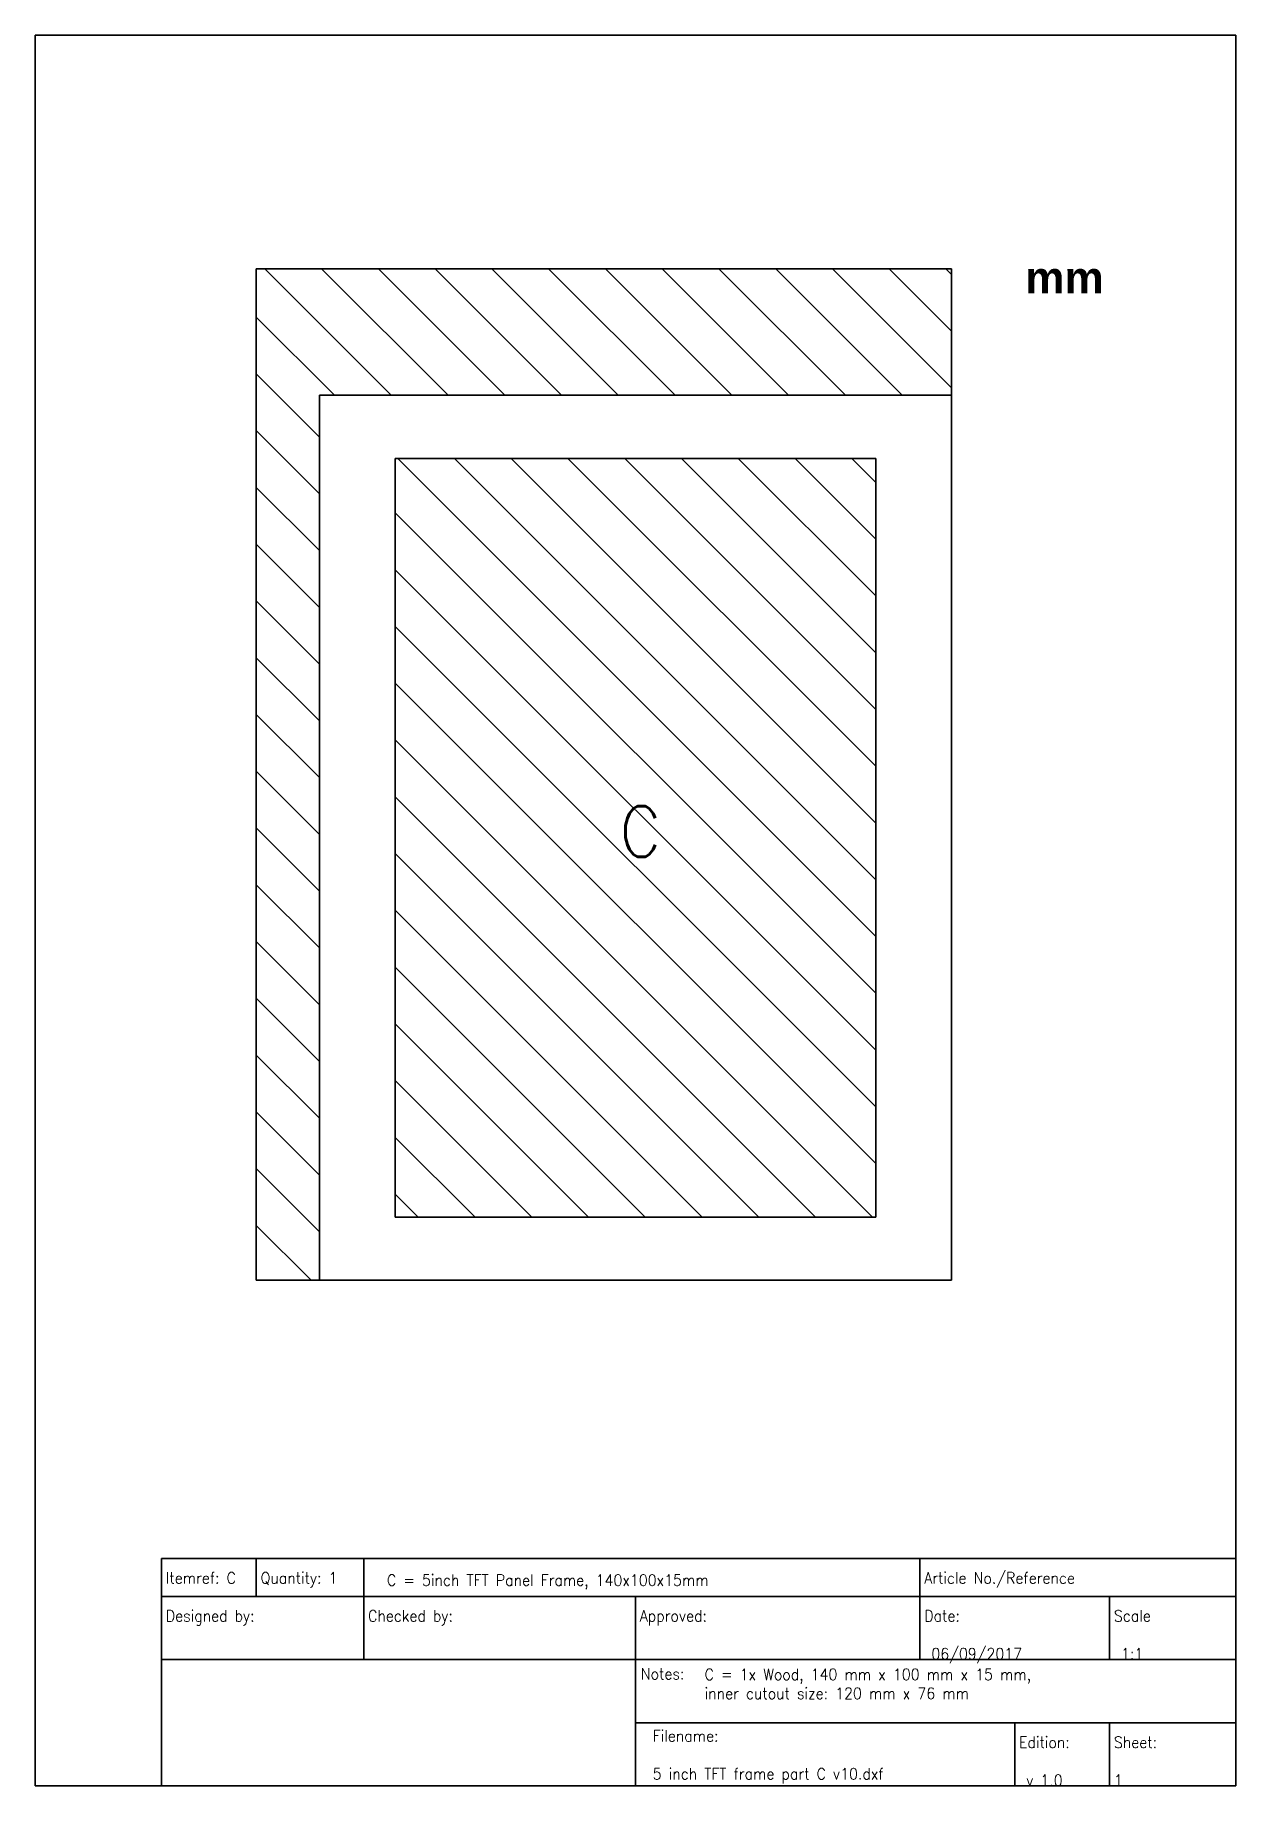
# Model space of a CAD drawing. Header units: millimetres. Extents: x 10 to 200, y 10 to 287.
import ezdxf

# ---------------------------------------------------------------- set-up
doc = ezdxf.new("R2010")
doc.units = ezdxf.units.MM
doc.layers.get('0').update_dxf_attribs({"color": 18, "lineweight": 25, "true_color": 0x000000})
for name, color, linetype, lineweight, true_color in [('0 ... Background', 18, 'Continuous', 35, 0x000000), ('0 ... Base', 18, 'Continuous', 35, 0x000000), ('0 ... Numbering', 18, 'Continuous', 70, 0x000000)]:
    doc.layers.add(name, color=color, linetype=linetype, lineweight=lineweight, true_color=true_color)
doc.styles.add('textstyle11', font='Standard')
doc.styles.add('textstyle12', font='Standard')
doc.styles.add('textstyle13', font='Standard')
doc.styles.add('textstyle14', font='Standard')
doc.styles.add('textstyle15', font='Standard')
doc.styles.add('textstyle16', font='Standard')
doc.styles.add('textstyle17', font='Standard')
doc.styles.add('textstyle18', font='Standard')
doc.styles.add('textstyle19', font='Standard')
doc.styles.add('textstyle20', font='Standard')
doc.styles.add('textstyle21', font='Standard')
doc.styles.add('textstyle22', font='Standard')
doc.styles.add('textstyle23', font='Standard')
doc.styles.add('textstyle24', font='Standard')
doc.styles.add('textstyle25', font='')
doc.styles.add('textstyle26', font='Standard')
doc.styles.get('textstyle25').set_extended_font_data('Arial', bold=True)

msp = doc.modelspace()

# ---------------------------------------------------------------- hatches: boundary and pattern name
h = msp.add_hatch()
h.set_pattern_fill('ANSI31', color=256, scale=2, angle=270, style=0, pattern_type=0)
h.paths.add_polyline_path([(55, 90), (55, 230), (155, 230), (155, 250), (45, 250), (45, 230), (45, 90)], flags=0)
h = msp.add_hatch()
h.set_pattern_fill('ANSI31', color=256, scale=2, angle=270, style=0, pattern_type=0)
h.paths.add_polyline_path([(67, 100), (67, 220), (143, 220), (143, 100)], flags=0)

# ---------------------------------------------------------------- linework, layer by layer
at = {"layer": '0 ... Background', "linetype": 'Continuous'}
for p, q in [((200, 287), (10, 287)), ((10, 287), (10, 10)), ((200, 10), (200, 287)), ((30, 46), (200, 46)), ((30, 40), (30, 46)), ((45, 40), (45, 46)), ((62, 40), (62, 46)), ((150, 40), (150, 46)), ((30, 40), (200, 40)), ((30, 10), (30, 40)), ((62, 30), (62, 40)), ((105, 30), (105, 40)), ((150, 30), (150, 40)), ((180, 30), (180, 40)), ((30, 30), (200, 30)), ((105, 10), (105, 30)), ((105, 20), (200, 20)), ((165, 10), (165, 20)), ((180, 10), (180, 20)), ((105, 10), (105, 15)), ((10, 10), (200, 10))]:
    msp.add_line(p, q, dxfattribs=at)
at = {"layer": '0 ... Base'}
for p, q in [((45, 230), (45, 250)), ((45, 250), (155, 250)), ((155, 250), (155, 230)), ((45, 90), (45, 230)), ((55, 90), (55, 230)), ((55, 230), (155, 230)), ((155, 90), (155, 230)), ((67, 220), (143, 220)), ((67, 100), (67, 220)), ((143, 100), (143, 220)), ((67, 100), (143, 100)), ((55, 90), (45, 90)), ((155, 90), (55, 90))]:
    msp.add_line(p, q, dxfattribs=at)

# ---------------------------------------------------------------- texts
at = {"layer": '0 ... Background', "linetype": 'Continuous', "lineweight": 25, "char_height": 1.8}
for s, insert, width, attachment_point, style in [('Itemref: C', (30.69, 43.81), 100, 1, 'textstyle11'), ('Quantity: 1', (45.69, 43.81), 100, 1, 'textstyle12'), ('C = 5inch TFT Panel Frame, 140x100x15mm', (65.68, 41.11), 100, 7, 'textstyle13'), ('Article No./Reference', (150.69, 43.81), 100, 1, 'textstyle14'), ('Designed by:', (30.69, 37.81), 100, 1, 'textstyle15'), ('Checked by:', (62.69, 37.81), 100, 1, 'textstyle16'), ('Approved:\\P\\P', (105.69, 37.81), 100, 1, 'textstyle17'), ('Date:\\P\\P 06/09/2017', (150.69, 37.81), 100, 1, 'textstyle19'), ('Scale\\P\\P 1:1', (180.69, 37.81), 100, 1, 'textstyle20'), ('Notes:', (105.84, 28.65), 200, 1, 'textstyle24'), ('C = 1x Wood, 140 mm x 100 mm x 15 mm,\\Pinner cutout size: 120 mm x 76 mm', (115.93, 28.55), 200, 1, 'textstyle23'), ('Filename:\\P\\P5 inch TFT frame part C v10.dxf', (107.72, 18.82), 100, 1, 'textstyle18'), ('Edition:\\P\\P v 1.0', (165.69, 17.81), 100, 1, 'textstyle21'), ('Sheet:\\P\\P1', (180.69, 17.81), 100, 1, 'textstyle22')]:
    msp.add_mtext(s, dxfattribs=dict(at, insert=insert, width=width, attachment_point=attachment_point, style=style))
at = {"layer": '0 ... Numbering', "attachment_point": 1}
for s, insert, char_height, style in [('mm', (166.66, 251.13), 5, 'textstyle25'), ('C', (102.5, 165), 8, 'textstyle26')]:
    msp.add_mtext(s, dxfattribs=dict(at, insert=insert, char_height=char_height, style=style))

doc.saveas('drawing.dxf')
